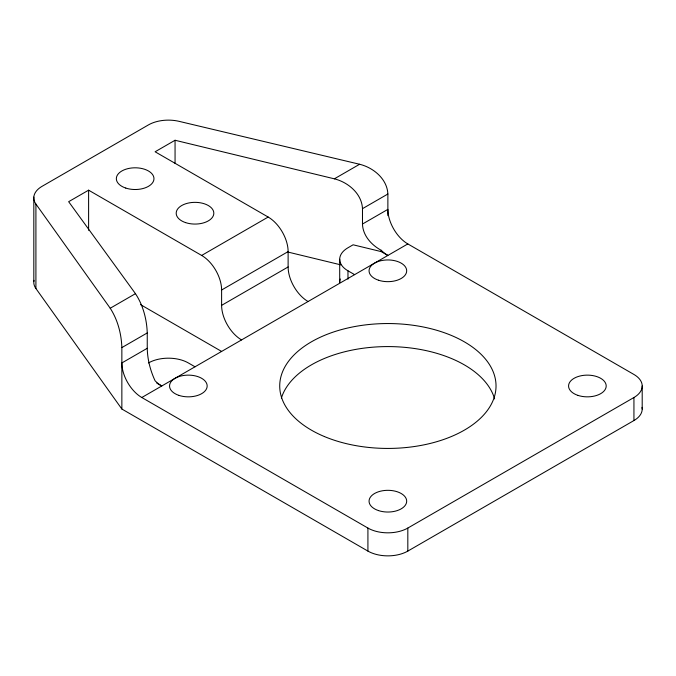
<?xml version="1.0" encoding="UTF-8"?>
<svg xmlns="http://www.w3.org/2000/svg" width="676" height="676" viewBox="0 0 676 676"><rect width="100%" height="100%" fill="white"/><g stroke="black" fill="none" stroke-linecap="round" stroke-linejoin="round"><path stroke-width="1.01" d="M33.817 281.571L33.817 197.096M339.707 259.288L339.707 282.323A28.215 16.292 0 0 1 340.307 278.985M642.2 409.031L642.2 385.988M241.56 339.918A28.215 16.292 60 0 1 221.61 305.358L221.61 290.004A28.215 16.292 60 0 0 201.659 255.444L88.607 190.176L68.656 201.693L135.462 293.663C143.067 305.214 146.776 319.19 147.25 332.938L147.25 348.292C147.469 359.531 150.376 370.668 155.108 380.833A28.215 16.292 60 0 0 161.758 385.988L156.773 383.115M347.971 279.18L347.971 270.806A28.215 16.292 0 0 1 347.971 247.771L353.109 244.796L381.222 251.607L387.872 255.444A28.215 16.292 60 0 1 381.222 250.289C371.487 245.075 362.809 235.561 362.48 224.035L362.48 208.673C361.812 193.657 348.148 182.266 334.366 178.827L175.059 140.262L155.108 151.779L268.169 217.047A28.215 16.292 60 0 1 288.12 251.607L288.12 266.961A28.215 16.292 60 0 0 308.07 301.521M387.872 215.652L387.872 194.012C387.204 178.971 373.414 167.631 359.607 164.26L179.148 121.359A28.215 16.292 0 0 0 148.458 124.899L42.056 186.331A28.215 16.292 0 0 0 35.913 204.051L110.222 308.239L135.462 293.663M201.659 255.444L268.169 217.047M334.366 178.827L359.607 164.26M642.048 407.349A28.215 16.292 0 0 1 633.936 420.548L407.822 551.092A28.215 16.292 0 0 1 367.921 551.092L121.857 409.031L121.857 347.599L147.25 332.938M221.61 290.004L288.12 251.607M362.48 208.673L387.872 194.012M147.25 348.292L121.857 362.953A28.215 16.292 60 0 0 141.808 397.513L367.921 528.057A28.215 16.292 0 0 0 407.822 528.057L633.936 397.513A28.215 16.292 0 0 0 633.936 374.47L407.822 243.926A28.215 16.292 60 0 1 387.872 209.374L362.48 224.035M221.61 305.358L288.12 266.961M141.808 397.513L407.822 243.926M287.621 251.979L340.831 264.865M347.971 270.806L354.621 274.642M140.532 304.623L221.61 351.435M195.009 366.798L188.359 362.953A28.215 16.292 0 0 0 148.458 362.953M33.994 280.346A28.215 16.292 0 0 0 35.913 288.525L121.857 409.031M110.222 308.239C117.734 319.858 121.393 333.834 121.857 347.599M633.936 397.513L633.936 420.548M407.822 528.057L407.822 551.092M381.222 250.289L381.222 251.607M367.921 528.057L367.921 551.092M175.059 140.262L175.059 163.491M88.607 190.176L88.607 230.296M35.913 204.051L35.913 288.525M281.402 398.037A108.16 62.446 0 0 1 388.666 346.585A108.16 62.446 0 0 1 494.612 398.941M378.467 280.21A18.81 10.858 0 0 0 406.682 270.806A18.81 10.858 0 0 0 378.467 261.401A18.81 10.858 0 0 0 378.467 280.21M324.412 436.552A108.16 62.446 0 0 0 495.449 392.443A108.16 62.446 0 0 0 343.754 328.975A108.16 62.446 0 0 0 324.412 436.552M577.98 395.392A18.81 10.858 0 0 0 606.195 385.988A18.81 10.858 0 0 0 577.98 376.583A18.81 10.858 0 0 0 577.98 395.392M178.954 395.392A18.81 10.858 0 0 0 207.169 385.988A18.81 10.858 0 0 0 178.954 376.583A18.81 10.858 0 0 0 178.954 395.392M378.467 510.583A18.81 10.858 0 0 0 406.682 501.178A18.81 10.858 0 0 0 378.467 491.773A18.81 10.858 0 0 0 378.467 510.583M185.604 222.615A18.81 10.858 0 0 0 213.819 213.21A18.81 10.858 0 0 0 185.604 203.806A18.81 10.858 0 0 0 185.604 222.615M125.753 188.063A18.81 10.858 0 0 0 153.967 178.658A18.81 10.858 0 0 0 125.753 169.254A18.81 10.858 0 0 0 125.753 188.063"/></g></svg>
